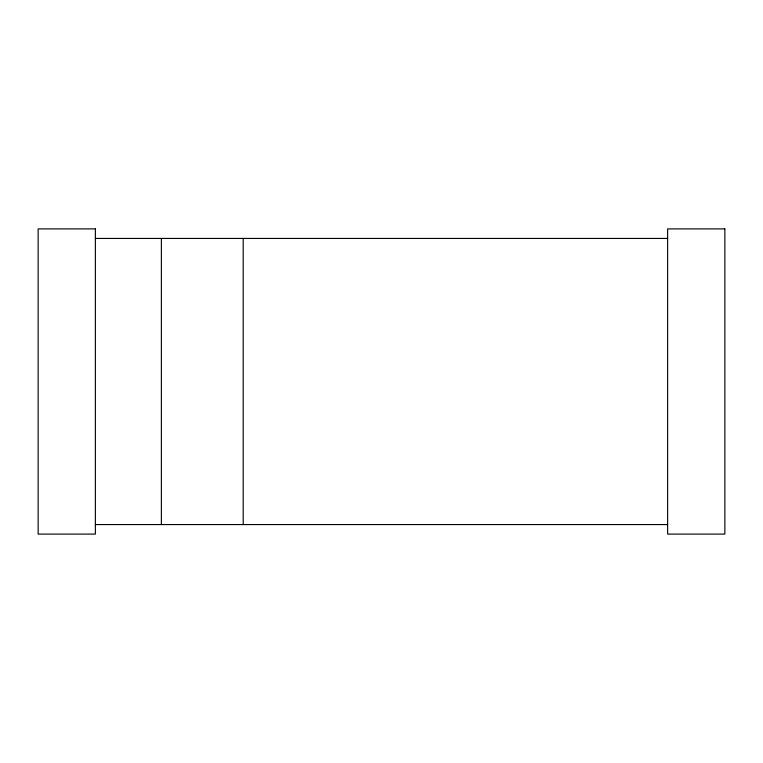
<?xml version="1.0" encoding="UTF-8"?>
<svg xmlns="http://www.w3.org/2000/svg" width="763" height="763" viewBox="0 0 763 763"><rect width="100%" height="100%" fill="white"/><g stroke="black" fill="none" stroke-linecap="round" stroke-linejoin="round"><path stroke-width="1.14" d="M95.375 238.438L667.625 238.438M95.375 524.562L667.625 524.562M243.206 238.438L243.206 524.562M161.374 238.438L161.374 524.562M95.375 228.9L38.15 228.9L38.15 534.1L95.375 534.1L95.375 228.9M724.85 228.9L667.625 228.9L667.625 534.1L724.85 534.1L724.85 228.9"/></g></svg>
